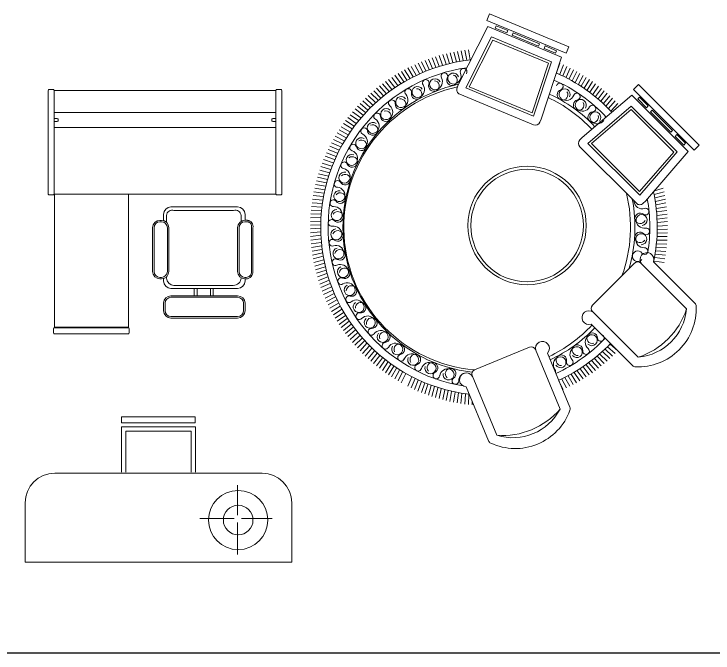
# Model space of a CAD drawing. Extents: x -42728 to 99010, y -18674 to 47645.
# Drawn here: x -24036 to -19315, y 22250 to 26565 of the extents above; entities that cross this region are included whole.
import ezdxf

# ---------------------------------------------------------------- set-up
doc = ezdxf.new("R2010")
doc.units = 0
doc.header["$LTSCALE"] = 100
doc.header["$MEASUREMENT"] = 0
doc.layers.get('0').update_dxf_attribs({"linetype": 'CONTINUOUS'})
doc.layers.add('1-门窗', color=3, linetype='CONTINUOUS')

# ---------------------------------------------------------------- blocks, each defined once
blk = doc.blocks.new('A$C24E43C2C')
at = {"layer": '1-门窗', "lineweight": 13}
for p, q in [((0, 942.9), (0, 1642.9)), ((5, 1647.9), (35, 1647.9)), ((40, 942.9), (40, 1642.9)), ((41.5, 1642.9), (1536.4, 1642.9)), ((41.5, 1452.9), (41.5, 1642.9)), ((1536.4, 1452.9), (1536.4, 1642.9)), ((1537.6, 942.9), (1537.6, 1642.9)), ((1542.6, 1647.9), (1572.6, 1647.9)), ((1577.6, 942.9), (1577.6, 1642.9)), ((41.5, 1492.9), (1536.4, 1492.9)), ((41.5, 1452.9), (61.5, 1452.9)), ((41.5, 942.9), (41.5, 1432.9)), ((41.5, 1432.9), (61.5, 1432.9)), ((66.5, 1437.9), (66.5, 1447.9)), ((1511.4, 1437.9), (1511.4, 1447.9)), ((1516.4, 1452.9), (1536.4, 1452.9)), ((1516.4, 1432.9), (1536.4, 1432.9)), ((1536.4, 942.9), (1536.4, 1432.9)), ((41.5, 1392.9), (1536.4, 1392.9)), ((5, 937.9), (35, 937.9)), ((41.5, 942.9), (1536.4, 942.9)), ((41.7, 43), (41.7, 943)), ((41.7, 943), (541.7, 943)), ((541.7, 43), (541.7, 943)), ((1542.6, 937.9), (1572.6, 937.9)), ((829.4, 855.8), (1279.4, 855.8)), ((779.3, 805.8), (779.3, 761.6)), ((849.4, 832.4), (1252.6, 832.4)), ((1329.4, 805.8), (1329.4, 764.4)), ((754.8, 765.3), (765.1, 765.3)), ((799.4, 751.6), (799.4, 798.6)), ((1302.6, 799), (1302.8, 758.3)), ((1328.8, 765.5), (1345.7, 765.5)), ((1328.8, 755.5), (1345.7, 755.5)), ((704.8, 420.4), (704.8, 715.3)), ((714.8, 420.4), (714.8, 715.3)), ((754.8, 755.3), (765.1, 755.3)), ((805.1, 715.3), (805.1, 420.4)), ((815.1, 715.3), (815.1, 420.4)), ((1278.8, 420.4), (1278.8, 715.5)), ((1288.8, 420.4), (1288.8, 715.5)), ((1372.4, 715.5), (1372.4, 420.4)), ((1382.4, 715.5), (1382.4, 420.4)), ((765.1, 380.4), (754.8, 380.4)), ((799.4, 375.8), (799.4, 385.1)), ((1303.8, 379.1), (1303.9, 376)), ((1337.4, 380.4), (1328.8, 380.4)), ((765.1, 370.4), (754.8, 370.4)), ((779.4, 355.8), (779.4, 373)), ((1337.4, 370.4), (1328.8, 370.4)), ((1329.4, 369.7), (1329.4, 355.8)), ((1279.4, 305.8), (829.4, 305.8)), ((1249.2, 325.8), (849.4, 325.8)), ((985.7, 255.8), (985.7, 305.8)), ((1006.1, 305.8), (1006.1, 255.8)), ((1096.1, 306.2), (1096.1, 255.7)), ((1114.6, 255.7), (1114.6, 305.8)), ((829.4, 255.8), (1279.4, 255.8)), ((829.4, 245.8), (1279.4, 245.8)), ((779.4, 155.8), (779.4, 205.8)), ((789.4, 155.8), (789.4, 205.8)), ((1319.4, 205.8), (1319.4, 155.8)), ((1329.4, 205.8), (1329.4, 155.8)), ((1279.4, 115.8), (829.4, 115.8)), ((1279.4, 105.8), (829.4, 105.8)), ((36.5, 5), (36.5, 35)), ((41.5, 40), (541.5, 40)), ((41.5, 0), (541.5, 0)), ((41.7, 43), (541.7, 43)), ((546.5, 5), (546.5, 35))]:
    blk.add_line(p, q, dxfattribs=at)
for centre, radius, start, end in [((5, 1642.9), 5, 90, 180), ((35, 1642.9), 5, 0, 90), ((1542.6, 1642.9), 5, 90, 180), ((1572.6, 1642.9), 5, 0, 90), ((61.5, 1447.9), 5, 0, 90), ((61.5, 1437.9), 5, 270, 0), ((1516.4, 1447.9), 5, 90, 180), ((1516.4, 1437.9), 5, 180, 270), ((5, 942.9), 5, 180, 270), ((35, 942.9), 5, 270, 0), ((1542.6, 942.9), 5, 180, 270), ((1572.6, 942.9), 5, 270, 0), ((829.4, 805.8), 50, 90, 180), ((1279.4, 805.8), 50, 0, 90), ((837.7, 795.8), 38.4, 72.2762, 175.8312), ((1264.5, 796), 38.3, 4.473, 107.9867), ((754.8, 715.3), 50, 90, 180), ((765.1, 715.3), 50, 0, 90), ((1328.8, 715.5), 50, 90, 180), ((1328.8, 715.5), 40, 90, 180), ((1343.5, 725.3), 30.2, 345.7556, 86.8441), ((1343.5, 725.3), 40.2, 345.7556, 86.8441), ((754.8, 715.3), 40, 90, 180), ((765.1, 715.3), 40, 0, 90), ((754.8, 420.4), 50, 180, 270), ((754.8, 420.4), 40, 180, 270), ((765.1, 420.4), 40, 270, 0), ((765.1, 420.4), 50, 270, 0), ((1328.8, 420.4), 50, 180, 270), ((1328.8, 420.4), 40, 180, 270), ((1336.7, 416.3), 36, 270.95, 5.0462), ((1336.7, 416.3), 46, 270.95, 5.0462), ((829.4, 355.8), 50, 180, 270), ((849.4, 375.8), 50, 180, 270), ((1249.9, 380), 54.2, 269.3009, 355.7699), ((1279.4, 355.8), 50, 270, 0), ((829.4, 205.8), 50, 90, 180), ((829.4, 205.8), 40, 90, 180), ((1279.4, 205.8), 50, 0, 90), ((1279.4, 205.8), 40, 0, 90), ((829.4, 155.8), 50, 180, 270), ((829.4, 155.8), 40, 180, 270), ((1279.4, 155.8), 50, 270, 0), ((1279.4, 155.8), 40, 270, 0), ((41.5, 35), 5, 90, 180), ((41.5, 5), 5, 180, 270), ((541.5, 35), 5, 0, 90), ((541.5, 5), 5, 270, 0)]:
    blk.add_arc(centre, radius, start, end, dxfattribs=at)
blk = doc.blocks.new('A$C155D6963')
at = {"layer": '1-门窗', "lineweight": 13}
for p, q in [((1149.3, 981.2), (651.2, 981.2)), ((651.2, 981.2), (651.2, 939.4)), ((1149.3, 939.4), (1149.3, 981.2)), ((650.2, 914.1), (1150.2, 914.1)), ((650.2, 606.4), (650.2, 914.1)), ((651.2, 939.4), (1149.3, 939.4)), ((1150.2, 914.1), (1150.2, 606.4)), ((680.2, 884.1), (1120.2, 884.1)), ((680.2, 606.4), (680.2, 884.1)), ((1120.2, 884.1), (1120.2, 606.4)), ((1600, 600), (200, 600)), ((1433.7, 317.3), (1433.7, 519.7)), ((0, 0), (0, 400)), ((1800, 0), (1800, 400)), ((1411.7, 295.3), (1180.5, 295.3)), ((1669.3, 295.3), (1460.1, 295.3)), ((1433.7, 51.1), (1433.7, 266.7)), ((1800, 0), (0, 0))]:
    blk.add_line(p, q, dxfattribs=at)
for radius in [200, 100]:
    blk.add_circle((1438.7, 284.2), radius, dxfattribs=at)
for centre, start, end in [((200, 400), 90, 180), ((1600, 400), 360, 90)]:
    blk.add_arc(centre, 200, start, end, dxfattribs=at)
blk = doc.blocks.new('A$C01E16DD5')
at = {"layer": '1-门窗', "lineweight": 13}
for p, q in [((1208.8, 2934.3), (1191, 2891.3)), ((1744.3, 2712.5), (1208.8, 2934.3)), ((1191, 2891.3), (1726.5, 2669.5)), ((1197.8, 2849.6), (998.9, 2455.8)), ((1197.8, 2849.6), (1695.8, 2643.4)), ((1248.5, 2839), (1255.1, 2854.9)), ((1325.6, 2807), (1248.5, 2839)), ((1255.1, 2854.9), (1332.2, 2822.9)), ((1332.2, 2822.9), (1325.6, 2807)), ((1368.7, 2806.3), (1362.4, 2791)), ((1362.4, 2791), (1368.7, 2806.3)), ((1368.7, 2806.3), (1362.4, 2791)), ((1362.4, 2791), (1362.4, 2791)), ((1362.4, 2791), (1541.3, 2716.9)), ((1547.7, 2732.2), (1368.7, 2806.3)), ((1368.7, 2806.3), (1368.7, 2806.3)), ((1223.9, 2779.3), (1049.9, 2434.7)), ((1231.7, 2758.2), (1072.6, 2443.1)), ((1223.9, 2779.3), (1627.6, 2612.1)), ((1231.7, 2758.2), (1607.1, 2602.7)), ((1079.6, 2625.8), (1067.8, 2692.9)), ((1541.3, 2716.9), (1547.7, 2732.2)), ((1578.5, 2702.3), (1585.1, 2718.2)), ((1655.6, 2670.3), (1578.5, 2702.3)), ((1585.1, 2718.2), (1662.2, 2686.3)), ((1726.5, 2669.5), (1744.3, 2712.5)), ((870, 2582.1), (845.7, 2645.8)), ((892.8, 2588.9), (869.9, 2653.1)), ((915.8, 2595.2), (894.2, 2659.9)), ((938.9, 2601), (918.7, 2666.2)), ((962.1, 2606.4), (943.3, 2671.9)), ((985.5, 2611.2), (968, 2677.2)), ((1008.9, 2615.6), (992.8, 2681.9)), ((1032.4, 2619.5), (1017.7, 2686.1)), ((1056, 2622.9), (1042.7, 2689.8)), ((1662.2, 2686.3), (1655.6, 2670.3)), ((758.2, 2541), (727.4, 2601.9)), ((780.2, 2550.2), (750.7, 2611.6)), ((802.4, 2558.8), (774.2, 2620.9)), ((824.7, 2567.1), (797.8, 2629.7)), ((847.3, 2574.8), (821.7, 2638)), ((1607.1, 2602.7), (1496.8, 2267.4)), ((1627.6, 2612.1), (1506.9, 2245.3)), ((1695.8, 2643.4), (1557.9, 2224.2)), ((1662, 2537.4), (1685.3, 2601.5)), ((672.2, 2499.9), (636.4, 2557.9)), ((693.4, 2510.8), (658.8, 2569.6)), ((714.8, 2521.3), (681.4, 2580.8)), ((736.4, 2531.4), (704.3, 2591.6)), ((1683.7, 2527.6), (1708.3, 2591.2)), ((1705.3, 2517.4), (1731.2, 2580.5)), ((1726.6, 2506.7), (1753.8, 2569.2)), ((1747.6, 2495.6), (1776.2, 2557.5)), ((590, 2451.7), (549.5, 2506.5)), ((610.2, 2464.4), (570.8, 2520.1)), ((630.6, 2476.6), (592.4, 2533.2)), ((651.3, 2488.5), (614.3, 2545.8)), ((1768.5, 2484), (1798.3, 2545.3)), ((1789.1, 2472), (1820.2, 2532.7)), ((1809.4, 2459.6), (1841.8, 2519.6)), ((1829.5, 2446.7), (1863.1, 2506.1)), ((531.1, 2411.1), (487.2, 2463.3)), ((550.5, 2425.1), (507.7, 2478.2)), ((570.1, 2438.6), (528.4, 2492.6)), ((990.5, 2435.4), (998.9, 2455.8)), ((1849.3, 2433.5), (1884.1, 2492.1)), ((1868.8, 2419.8), (1904.9, 2477.6)), ((1888, 2405.7), (1925.3, 2462.8)), ((2182.3, 2425.4), (2215.3, 2458.3)), ((2215.3, 2458.3), (2625.1, 2048.5)), ((474.9, 2366.9), (427.9, 2416.3)), ((493.3, 2382.1), (447.3, 2432.4)), ((512.1, 2396.8), (467.1, 2448.1)), ((1506.9, 2245.3), (1049.9, 2434.7)), ((1496.8, 2267.4), (1072.6, 2443.1)), ((1906.9, 2391.2), (1945.4, 2447.5)), ((1925.5, 2376.3), (1965.2, 2431.8)), ((1943.8, 2361.1), (1984.7, 2415.7)), ((2592.1, 2015.6), (2182.3, 2425.4)), ((421.6, 2319.3), (371.5, 2365.6)), ((439, 2335.6), (390, 2382.9)), ((456.8, 2351.4), (408.7, 2399.8)), ((1506.3, 2186.1), (1008.4, 2392.3)), ((2169.9, 2387), (1835.5, 2099.2)), ((1961.8, 2345.4), (2003.8, 2399.2)), ((1979.5, 2329.4), (2022.5, 2382.3)), ((1996.8, 2313), (2040.9, 2365)), ((2551.1, 2005.9), (2169.9, 2387)), ((2222.4, 2372.4), (2210.2, 2360.3)), ((2281.5, 2313.4), (2222.4, 2372.4)), ((387.8, 2285.8), (335.8, 2329.9)), ((404.5, 2302.7), (353.5, 2348)), ((2013.7, 2296.3), (2059, 2347.3)), ((2030.3, 2279.2), (2076.6, 2329.3)), ((2210.2, 2360.3), (2269.3, 2301.2)), ((2269.3, 2301.2), (2281.5, 2313.4)), ((339.7, 2232.8), (285.1, 2273.6)), ((355.4, 2250.8), (301.6, 2292.8)), ((371.4, 2268.5), (318.5, 2311.5)), ((2167.1, 2312.1), (1874.5, 2060.2)), ((2166.3, 2289.6), (1898.7, 2059.3)), ((2453.6, 2002.3), (2166.3, 2289.6)), ((2476.1, 2003.1), (2167.1, 2312.1)), ((2297, 2272.5), (2308.7, 2284.2)), ((2433.9, 2135.6), (2297, 2272.5)), ((2308.7, 2284.2), (2445.6, 2147.2)), ((309.6, 2195.9), (253.3, 2234.4)), ((324.5, 2214.5), (269, 2254.2)), ((1557.9, 2224.2), (1549.4, 2203.9)), ((267.3, 2138.2), (208.7, 2173.1)), ((281, 2157.8), (223.2, 2193.9)), ((295.1, 2177), (238, 2214.3)), ((241.2, 2098.4), (181.2, 2130.8)), ((254.1, 2118.4), (194.7, 2152.1)), ((2445.6, 2147.2), (2433.9, 2135.6)), ((2445.6, 2147.2), (2433.9, 2135.6)), ((2433.9, 2135.6), (2445.6, 2147.2)), ((2433.9, 2135.6), (2433.9, 2135.6)), ((2445.6, 2147.2), (2445.6, 2147.2)), ((216.8, 2057.4), (155.5, 2087.3)), ((228.8, 2078), (168.1, 2109.2)), ((1835.5, 2099.2), (1819.9, 2083.7)), ((2475, 2119.9), (2462.8, 2107.7)), ((2462.8, 2107.7), (2521.8, 2048.7)), ((2534, 2060.9), (2475, 2119.9)), ((194.1, 2015.5), (131.6, 2042.8)), ((205.2, 2036.6), (143.3, 2065.2)), ((1819.9, 2037), (2201.1, 1655.9)), ((1874.5, 2060.2), (2224.3, 1710.4)), ((1898.7, 2059.3), (2223.4, 1734.7)), ((2521.8, 2048.7), (2534, 2060.9)), ((2625.1, 2048.5), (2592.1, 2015.6)), ((173.2, 1972.7), (109.6, 1997.3)), ((183.4, 1994.2), (120.3, 2020.2)), ((2453.6, 2002.3), (2223.4, 1734.7)), ((2476.1, 2003.1), (2224.3, 1710.4)), ((2551.1, 2005.9), (2263.3, 1671.4)), ((154.1, 1929), (89.5, 1951)), ((163.4, 1951), (99.3, 1974.3)), ((136.8, 1884.6), (71.4, 1903.8)), ((145.2, 1906.9), (80.2, 1927.5)), ((121.4, 1839.5), (55.3, 1856)), ((128.9, 1862.1), (63.1, 1880)), ((108, 1793.8), (41.1, 1807.5)), ((114.5, 1816.7), (47.9, 1831.8)), ((96.4, 1747.6), (29.1, 1758.4)), ((101.9, 1770.7), (34.9, 1783)), ((2317.4, 1738.7), (2382.9, 1757.5)), ((86.8, 1700.9), (19.1, 1708.9)), ((91.4, 1724.3), (23.8, 1733.7)), ((2322.3, 1715.3), (2388.2, 1732.8)), ((2326.6, 1691.9), (2392.9, 1708)), ((79.2, 1653.8), (11.2, 1659)), ((82.7, 1677.4), (14.9, 1684)), ((2247.7, 1655.9), (2263.3, 1671.4)), ((2330.5, 1668.4), (2397.1, 1683.1)), ((2333.9, 1644.8), (2400.8, 1658.1)), ((73.5, 1606.5), (5.3, 1608.8)), ((76.1, 1630.2), (8, 1633.9)), ((2336.8, 1621.2), (2403.9, 1633)), ((2339.2, 1597.4), (2406.6, 1607.9)), ((69.8, 1559), (1.6, 1558.5)), ((71.4, 1582.8), (3.2, 1583.7)), ((2341.1, 1573.7), (2408.7, 1582.8)), ((68.1, 1511.4), (0, 1508)), ((68.7, 1535.2), (0.5, 1533.2)), ((2342.5, 1549.9), (2410.3, 1557.6)), ((2343.4, 1526.1), (2411.3, 1532.3)), ((68, 1487.5), (0, 1482.7)), ((68.4, 1463.7), (0.5, 1457.5)), ((2343.7, 1478.4), (2411.8, 1481.8)), ((2343.8, 1502.3), (2411.8, 1507.1)), ((69.3, 1439.9), (1.6, 1432.2)), ((2342, 1430.8), (2410.2, 1431.3)), ((2343.1, 1454.6), (2411.3, 1456.6)), ((70.7, 1416.1), (3.1, 1407)), ((72.6, 1392.3), (5.2, 1381.8)), ((2338.3, 1383.3), (2406.5, 1380.9)), ((2340.4, 1407), (2408.6, 1406.1)), ((75, 1368.6), (7.9, 1356.7)), ((77.9, 1345), (11, 1331.7)), ((2332.7, 1336), (2400.7, 1330.8)), ((2335.7, 1359.6), (2403.8, 1355.8)), ((81.3, 1321.4), (14.7, 1306.7)), ((85.2, 1297.9), (18.9, 1281.8)), ((2325, 1288.9), (2392.7, 1280.9)), ((2329.1, 1312.4), (2397, 1305.8)), ((89.6, 1274.4), (23.6, 1257)), ((94.4, 1251.1), (28.9, 1232.3)), ((99.8, 1227.9), (34.6, 1207.7)), ((2189.7, 1251), (1905.8, 967.2)), ((2540.3, 942.8), (2232.1, 1251)), ((2317.3, 1260.4), (2596.5, 981.3)), ((2320.5, 1265.5), (2388, 1256.1)), ((105.6, 1204.8), (40.9, 1183.2)), ((111.9, 1181.8), (47.7, 1158.9)), ((118.7, 1158.9), (55, 1134.7)), ((126, 1136.3), (62.8, 1110.7)), ((133.7, 1113.7), (71.1, 1086.8)), ((142, 1091.3), (79.9, 1063.1)), ((150.6, 1069.2), (89.2, 1039.6)), ((159.8, 1047.1), (98.9, 1016.4)), ((169.4, 1025.3), (109.2, 993.3)), ((179.5, 1003.7), (120, 970.4)), ((190, 982.3), (131.2, 947.8)), ((200.9, 961.2), (142.9, 925.4)), ((212.3, 940.3), (155, 903.3)), ((224.2, 919.6), (167.6, 881.4)), ((236.4, 899.1), (180.7, 859.8)), ((1905.8, 924.8), (2214.1, 616.5)), ((249.1, 879), (194.3, 838.4)), ((262.2, 859.1), (208.2, 817.4)), ((275.7, 839.4), (222.6, 796.7)), ((289.7, 820.1), (237.5, 776.2)), ((1896.4, 839.5), (2175.6, 560.4)), ((304, 801.1), (252.7, 756.1)), ((318.7, 782.3), (268.4, 736.3)), ((333.9, 763.9), (284.5, 716.8)), ((349.4, 745.8), (301, 697.7)), ((365.2, 728), (317.9, 678.9)), ((381.5, 710.6), (335.2, 660.5)), ((398.1, 693.5), (352.8, 642.5)), ((415, 676.7), (370.9, 624.8)), ((1479.9, 685), (1109.1, 531.4)), ((1685.9, 266), (1519.1, 668.8)), ((1990.2, 670.5), (2040.3, 624.2)), ((2007.3, 687.1), (2058.3, 641.8)), ((2024.1, 704), (2076, 659.9)), ((432.3, 660.4), (389.3, 607.5)), ((450, 644.3), (408, 590.6)), ((468, 628.7), (427.2, 574.1)), ((1601.5, 644.8), (1752.5, 280.1)), ((1936.9, 622.8), (1984, 573.5)), ((1955, 638.3), (2003.1, 590)), ((1972.8, 654.2), (2021.9, 606.9)), ((486.3, 613.4), (446.6, 558)), ((504.9, 598.6), (466.4, 542.3)), ((523.8, 584.1), (486.5, 527)), ((543, 570), (506.9, 512.1)), ((1880.7, 578.7), (1924.6, 526.4)), ((1899.7, 593), (1944.7, 541.7)), ((1918.5, 607.7), (1964.5, 557.4)), ((562.6, 556.3), (527.7, 497.7)), ((582.4, 543), (548.7, 483.7)), ((602.4, 530.2), (570, 470.2)), ((1801.7, 525.4), (1841, 469.7)), ((1821.8, 538.1), (1862.4, 483.2)), ((1841.7, 551.2), (1883.4, 497.2)), ((1861.4, 564.7), (1904.1, 511.6)), ((622.8, 517.8), (591.6, 457.1)), ((643.4, 505.8), (613.5, 444.5)), ((685.3, 483.1), (658, 420.6)), ((706.6, 472.4), (680.6, 409.3)), ((1092.8, 492.2), (1259.7, 89.5)), ((1718.5, 479), (1753, 420.2)), ((1739.6, 489.9), (1775.4, 431.8)), ((1760.5, 501.3), (1797.5, 444)), ((1781.2, 513.1), (1819.4, 456.6)), ((728.1, 462.2), (703.5, 398.6)), ((749.8, 452.4), (726.5, 388.3)), ((771.8, 443.1), (749.8, 378.5)), ((793.9, 434.2), (773.3, 369.2)), ((816.2, 425.8), (797, 360.4)), ((1675.5, 458.4), (1707.5, 398.2)), ((1697.1, 468.4), (1730.4, 408.9)), ((838.7, 417.9), (820.8, 352.1)), ((861.3, 410.4), (844.8, 344.2)), ((884.1, 403.4), (869, 336.9)), ((907, 396.9), (893.3, 330.1)), ((930.1, 390.9), (917.8, 323.8)), ((953.2, 385.4), (942.4, 318.1)), ((976.5, 380.3), (967.1, 312.8)), ((1051.5, 417), (1202.6, 52.3)), ((999.9, 375.8), (991.9, 308.1)), ((1023.4, 371.7), (1016.8, 303.8)), ((1047, 368.1), (1041.8, 300.1)), ((1070.6, 365.1), (1066.8, 297)), ((1092.8, 317.5), (1092, 294.3))]:
    blk.add_line(p, q, dxfattribs=at)
for radius in [400, 380]:
    blk.add_circle((1463.2, 1505.8), radius, dxfattribs=at)
for centre, radius, start, end in [((1205.9, 1494.9), 1136.2, 96.1537, 263.2529), ((1205.9, 1494.9), 1086.2, 97.8798, 260.7377), ((1034.7, 2544), 22.6, 325.0759, 201.561), ((836.6, 2477), 54.9, 286.014, 28.761), ((904.6, 2514.3), 22.6, 332.2759, 208.761), ((956.3, 2487.1), 35.8, 152.2759, 77.8418), ((965.3, 2498.1), 37.3, 17.1346, 278.814), ((962.6, 2515.5), 54.9, 278.814, 21.561), ((1205.9, 1494.9), 1136.2, 43.1057, 66.4161), ((1205.9, 1494.9), 986.2, 102.0044, 263.418), ((716.4, 2423), 54.9, 293.214, 35.961), ((779.2, 2468.5), 22.6, 339.4759, 215.961), ((833.9, 2448), 35.8, 159.4759, 85.0418), ((841.5, 2460), 37.3, 24.3346, 286.014), ((1205.9, 1494.9), 1086.2, 43.216, 66.168), ((1684.1, 2444.3), 22.6, 289.0759, 165.561), ((1193.7, 1494.4), 968, 101.9667, 264.8525), ((660.5, 2407.3), 22.6, 346.6759, 223.161), ((717.4, 2393.9), 35.8, 166.6759, 92.2418), ((723.4, 2406.7), 37.3, 31.5346, 293.214), ((1021, 2422.8), 33, 157.5, 247.5), ((1703.2, 2389.1), 35.8, 109.0759, 34.6418), ((1717.3, 2390.9), 37.3, 333.9346, 235.614), ((608.6, 2325.5), 35.8, 173.8759, 99.4418), ((612.9, 2339.1), 37.3, 38.7346, 300.414), ((604, 2354.3), 54.9, 300.414, 43.161), ((1193.7, 1494.4), 968, 43.0692, 64.795), ((1205.9, 1494.9), 986.2, 43.4703, 65.5959), ((1727.2, 2405.5), 54.9, 235.614, 338.361), ((1799.3, 2376.9), 22.6, 281.8759, 158.361), ((550.5, 2331.8), 22.6, 353.8759, 230.361), ((501, 2272.1), 54.9, 307.614, 50.361), ((1811.3, 2319.7), 35.8, 101.8759, 27.4418), ((1825.5, 2319.7), 37.3, 326.7346, 228.414), ((1905.2, 2295.5), 22.6, 274.6759, 151.161), ((509.2, 2244.1), 35.8, 181.0759, 106.6418), ((511.8, 2258.1), 37.3, 45.9346, 307.614), ((1837.3, 2332.9), 54.9, 228.414, 331.161), ((1909.9, 2237.3), 35.8, 94.6759, 20.2418), ((1924, 2235.6), 37.3, 319.5346, 221.214), ((450.7, 2243), 22.6, 1.0759, 237.561), ((409.2, 2177.6), 54.9, 314.814, 57.561), ((421.6, 2165.1), 37.3, 53.1346, 314.814), ((420.7, 2150.9), 35.8, 188.2759, 113.8418), ((1519, 2216.5), 33, 247.5, 337.5), ((1937.3, 2247.2), 54.9, 221.214, 323.961), ((362.9, 2142.5), 22.6, 8.2759, 244.761), ((343.8, 2061.5), 37.3, 60.3346, 322.014), ((344.7, 2047.3), 35.8, 195.4759, 121.0418), ((329.9, 2072.4), 54.9, 322.014, 64.761), ((1843.3, 2060.4), 33, 135, 225), ((288.4, 2031.7), 22.6, 15.4759, 251.961), ((279.6, 1949), 37.3, 67.5346, 329.214), ((264.4, 1958), 54.9, 329.214, 71.961), ((282.3, 1935), 35.8, 202.6759, 128.2418), ((228.4, 1912.5), 22.6, 22.6759, 259.161), ((213.8, 1836.4), 54.9, 336.414, 79.161), ((230, 1829.3), 37.3, 74.7346, 336.414), ((234.4, 1815.8), 35.8, 209.8759, 135.4418), ((183.7, 1786.7), 22.6, 29.8759, 266.361), ((178.8, 1709.3), 54.9, 343.614, 86.361), ((195.8, 1704.3), 37.3, 81.9346, 343.614), ((201.8, 1691.5), 35.8, 217.0759, 142.6418), ((1193.7, 1494.4), 968, 340.1289, 13.6279), ((1205.9, 1494.9), 1136.2, 348.0787, 12.1264), ((155.2, 1656.3), 22.6, 37.0759, 273.561), ((1205.9, 1494.9), 986.2, 343.3314, 10.9945), ((2239.8, 1673.6), 54.9, 185.214, 287.961), ((2224.4, 1679.2), 33, 225, 315), ((1205.9, 1494.9), 1086.2, 350.8891, 10.0995), ((177.5, 1576.1), 37.3, 89.1346, 350.814), ((160, 1578.9), 54.9, 350.814, 93.561), ((2263.7, 1599.9), 22.6, 231.4759, 107.961), ((185.1, 1564.1), 35.8, 224.2759, 149.8418), ((2227.3, 1554.2), 35.8, 51.4759, 337.0418), ((2236.4, 1543.2), 37.3, 276.3346, 178.014), ((143.3, 1523.3), 22.6, 44.2759, 280.761), ((2254.1, 1542.6), 54.9, 178.014, 280.761), ((175.4, 1446.5), 37.3, 96.3346, 358.014), ((157.7, 1447.2), 54.9, 358.014, 100.761), ((184.5, 1435.6), 35.8, 231.4759, 157.0418), ((2268.5, 1466.5), 22.6, 224.2759, 100.761), ((2226.7, 1425.7), 35.8, 44.2759, 329.8418), ((2251.8, 1410.9), 54.9, 170.814, 273.561), ((2234.4, 1413.7), 37.3, 269.1346, 170.814), ((148.1, 1389.9), 22.6, 51.4759, 287.961), ((172, 1316.2), 54.9, 5.214, 107.961), ((189.6, 1317.8), 37.3, 103.5346, 5.214), ((200, 1308.1), 35.8, 238.6759, 164.2418), ((2210, 1298.3), 35.8, 37.0759, 322.6418), ((2273.1, 1276.2), 47, 340.366, 220.2968), ((2256.6, 1333.5), 22.6, 217.0759, 93.561), ((169.6, 1258.1), 22.6, 58.6759, 295.161), ((202.5, 1188), 54.9, 12.414, 115.161), ((2210.9, 1229.8), 30, 45, 135), ((219.8, 1191.8), 37.3, 110.7346, 12.414), ((231.3, 1183.5), 35.8, 245.8759, 171.4418), ((207.4, 1130.1), 22.6, 65.8759, 302.361), ((248.9, 1064.7), 54.9, 19.614, 122.361), ((265.6, 1070.6), 37.3, 117.9346, 19.614), ((278, 1063.8), 35.8, 253.0759, 178.6418), ((261, 1007.9), 22.6, 73.0759, 309.561), ((310.4, 948.1), 54.9, 26.814, 129.561), ((326.2, 956.1), 37.3, 125.1346, 26.814), ((339.4, 950.9), 35.8, 260.2759, 185.8418), ((1927, 946), 30, 135, 225), ((2212.3, 944.6), 393.3, 267.5544, 2.4456), ((2575.3, 960.1), 30, 2.4456, 45), ((329.5, 893.3), 22.6, 80.2759, 316.761), ((1880.6, 883.8), 47, 49.7032, 289.634), ((2055.3, 1101.5), 510.3, 288.1229, 341.8771), ((2182, 974.8), 359.7, 275.1068, 354.8932), ((386, 840.2), 54.9, 34.014, 136.761), ((400.6, 850.1), 37.3, 132.3346, 34.014), ((414.4, 846.6), 35.8, 267.4759, 193.0418), ((411.8, 788.2), 22.6, 87.4759, 323.961), ((1193.7, 1494.4), 968, 295.5571, 317.0016), ((1205.9, 1494.9), 986.2, 294.8336, 316.4438), ((474.5, 742.6), 54.9, 41.214, 143.961), ((487.8, 754.2), 37.3, 139.5346, 41.214), ((501.9, 752.5), 35.8, 274.6759, 200.2418), ((1910.8, 717.7), 54.9, 127.614, 230.361), ((1902.7, 745.6), 35.8, 1.0759, 286.6418), ((1900, 731.7), 37.3, 225.9346, 127.614), ((1961.1, 746.7), 22.6, 181.0759, 57.561), ((506.7, 694.2), 22.6, 94.6759, 331.161), ((574.6, 656.8), 54.9, 48.414, 151.161), ((1566.6, 676.3), 47, 317.866, 197.7968), ((1205.9, 1494.9), 1086.2, 294.6187, 316.3109), ((1205.9, 1494.9), 1136.2, 294.5254, 316.2532), ((586.3, 670.1), 37.3, 146.7346, 48.414), ((600.5, 670.1), 35.8, 281.8759, 207.4418), ((1491.4, 657.3), 30, 22.5, 112.5), ((1807.8, 635.5), 54.9, 120.414, 223.161), ((1803.3, 664.2), 35.8, 353.8759, 279.4418), ((1798.9, 650.7), 37.3, 218.7346, 120.414), ((1861.4, 658), 22.6, 173.8759, 50.361), ((612.5, 612.9), 22.6, 101.8759, 338.361), ((684.6, 584.3), 54.9, 55.614, 158.361), ((694.6, 598.9), 37.3, 153.9346, 55.614), ((708.7, 600.7), 35.8, 289.0759, 214.6418), ((1695.4, 566.8), 54.9, 113.214, 215.961), ((1688.4, 583), 37.3, 211.5346, 113.214), ((1694.4, 595.9), 35.8, 346.6759, 272.2418), ((727.7, 545.5), 22.6, 109.0759, 345.561), ((802.8, 526.2), 54.9, 62.814, 165.561), ((810.9, 541.9), 37.3, 161.1346, 62.814), ((824.6, 545.4), 35.8, 296.2759, 221.8418), ((1751.3, 582.4), 22.6, 166.6759, 43.161), ((927.4, 483.3), 54.9, 70.014, 172.761), ((933.4, 499.9), 37.3, 168.3346, 70.014), ((946.6, 505.1), 35.8, 303.4759, 229.0418), ((1120.6, 503.7), 30, 112.5, 202.5), ((1632.6, 521.3), 22.6, 347.405, 35.961), ((2196.8, 581.6), 30, 225, 267.5544), ((850.5, 493), 22.6, 116.2759, 352.761), ((978.9, 456.4), 22.6, 123.4759, 359.961), ((1056.4, 456.3), 54.9, 77.214, 179.961), ((1053.9, 464), 47, 27.2032, 267.134), ((1383.5, 393.2), 393.3, 245.0544, 339.9456), ((1298.6, 598.3), 510.3, 265.6229, 319.3771), ((1367.2, 432.7), 359.7, 252.6068, 332.3932), ((1724.8, 268.6), 30, 339.9456, 22.5), ((1230.3, 63.8), 30, 202.5, 245.0544)]:
    blk.add_arc(centre, radius, start, end, dxfattribs=at)

msp = doc.modelspace()

# ---------------------------------------------------------------- linework, layer by layer
msp.add_line((-5844.09815, 22249.50287), (-42727.95518, 22249.50287))

# ---------------------------------------------------------------- block references
for name, p in [('A$C01E16DD5', (-22033.74193, 23630.33571)), ('A$C24E43C2C', (-23804.66799, 24405.79938)), ('A$C155D6963', (-23960.24692, 22863.32908))]:
    msp.add_blockref(name, p)

doc.saveas('drawing.dxf')
